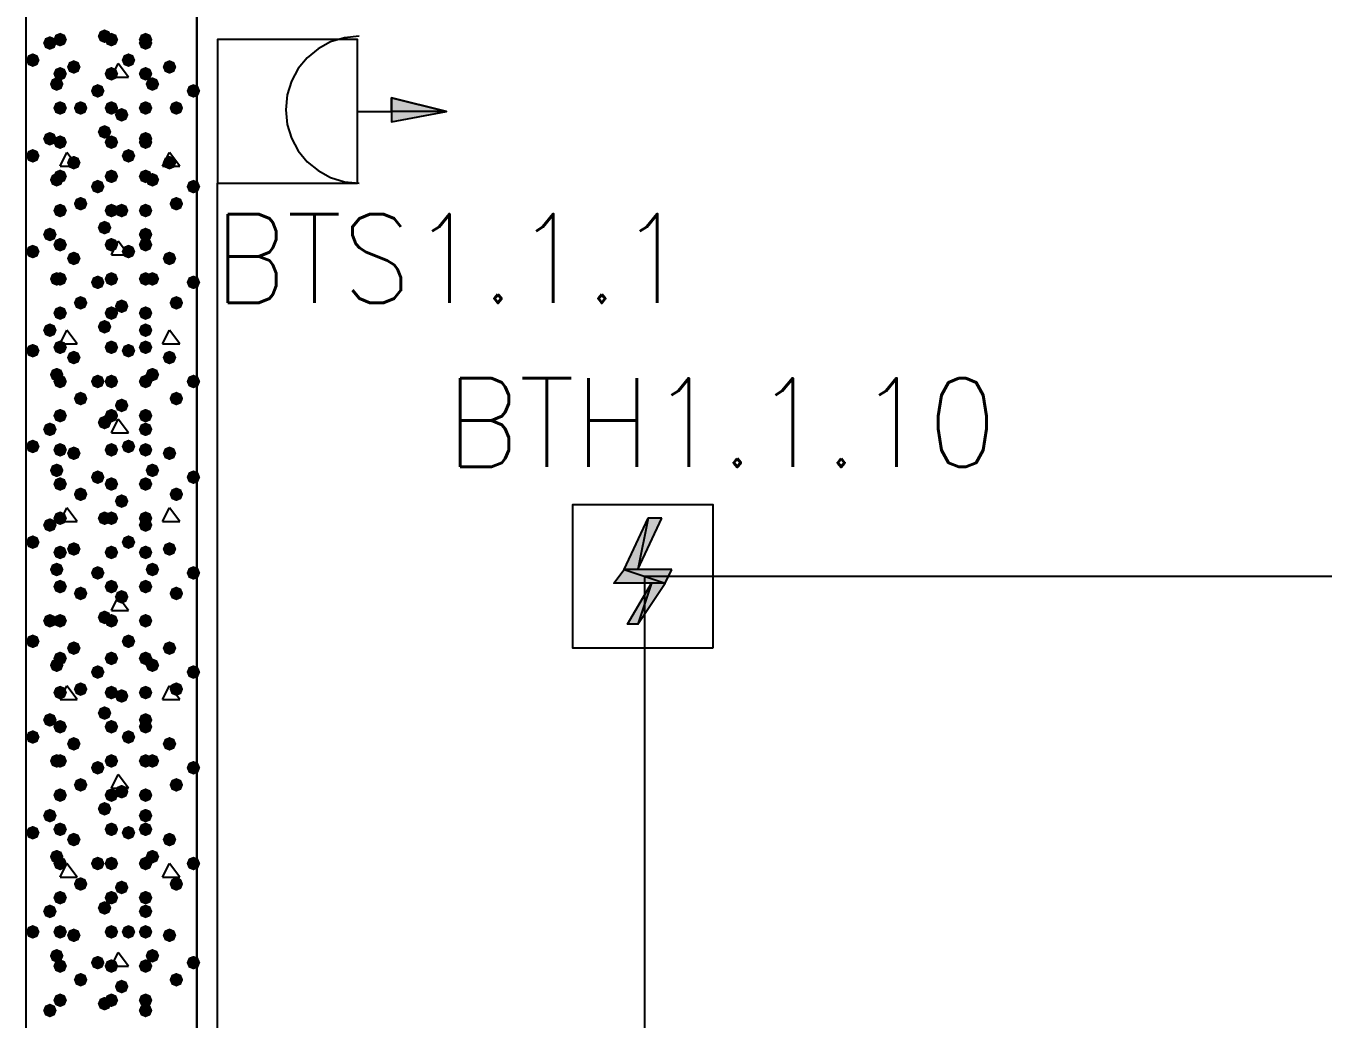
# Model space of a CAD drawing. Header units: millimetres. Extents: x 0 to 420, y 0 to 297.
# Drawn here: x 32.34 to 48.41, y 168.63 to 180.93 of the extents above; entities that cross this region are included whole.
import ezdxf

# ---------------------------------------------------------------- set-up
doc = ezdxf.new("R2010")
doc.units = ezdxf.units.MM
doc.layers.get('0').update_dxf_attribs({"linetype": 'CONTINUOUS'})
doc.styles.get("Standard").update_dxf_attribs({"font": 'STANDARD'})

msp = doc.modelspace()

# ---------------------------------------------------------------- hatches: boundary and pattern name
at = {"true_color": 0x000008}
for points in [[(32.723667, 180.721), (32.698796, 180.661204), (32.639, 180.636333), (32.579204, 180.661204), (32.554333, 180.721), (32.579204, 180.780796), (32.639, 180.805667), (32.698796, 180.780796)], [(32.850667, 180.763333), (32.825796, 180.703537), (32.766, 180.678667), (32.706204, 180.703537), (32.681333, 180.763333), (32.706204, 180.823129), (32.766, 180.848), (32.825796, 180.823129)], [(33.401, 180.805667), (33.376129, 180.745871), (33.316333, 180.721), (33.256537, 180.745871), (33.231667, 180.805667), (33.256537, 180.865462), (33.316333, 180.890333), (33.376129, 180.865463)], [(33.485667, 180.763333), (33.460796, 180.703537), (33.401, 180.678667), (33.341204, 180.703537), (33.316333, 180.763333), (33.341204, 180.823129), (33.401, 180.848), (33.460796, 180.823129)], [(33.909, 180.763333), (33.884129, 180.703537), (33.824333, 180.678667), (33.764538, 180.703537), (33.739667, 180.763333), (33.764537, 180.823129), (33.824333, 180.848), (33.884129, 180.823129)], [(33.909, 180.721), (33.884129, 180.661204), (33.824333, 180.636333), (33.764538, 180.661204), (33.739667, 180.721), (33.764537, 180.780796), (33.824333, 180.805667), (33.884129, 180.780796)], [(32.512, 180.509333), (32.487129, 180.449537), (32.427333, 180.424667), (32.367538, 180.449537), (32.342667, 180.509333), (32.367537, 180.569129), (32.427333, 180.594), (32.487129, 180.569129)], [(33.697333, 180.509333), (33.672463, 180.449537), (33.612667, 180.424667), (33.552871, 180.449537), (33.528, 180.509333), (33.552871, 180.569129), (33.612667, 180.594), (33.672462, 180.569129)], [(32.850667, 180.34), (32.825796, 180.280204), (32.766, 180.255333), (32.706204, 180.280204), (32.681333, 180.34), (32.706204, 180.399796), (32.766, 180.424667), (32.825796, 180.399796)], [(33.02, 180.424667), (32.995129, 180.364871), (32.935333, 180.34), (32.875538, 180.364871), (32.850667, 180.424667), (32.875537, 180.484462), (32.935333, 180.509333), (32.995129, 180.484463)], [(33.485667, 180.34), (33.460796, 180.280204), (33.401, 180.255333), (33.341204, 180.280204), (33.316333, 180.34), (33.341204, 180.399796), (33.401, 180.424667), (33.460796, 180.399796)], [(33.909, 180.34), (33.884129, 180.280204), (33.824333, 180.255333), (33.764538, 180.280204), (33.739667, 180.34), (33.764537, 180.399796), (33.824333, 180.424667), (33.884129, 180.399796)], [(34.205333, 180.424667), (34.180463, 180.364871), (34.120667, 180.34), (34.060871, 180.364871), (34.036, 180.424667), (34.060871, 180.484462), (34.120667, 180.509333), (34.180462, 180.484463)], [(32.808333, 180.213), (32.783463, 180.153204), (32.723667, 180.128333), (32.663871, 180.153204), (32.639, 180.213), (32.663871, 180.272796), (32.723667, 180.297667), (32.783462, 180.272796)], [(33.993667, 180.213), (33.968796, 180.153204), (33.909, 180.128333), (33.849204, 180.153204), (33.824333, 180.213), (33.849204, 180.272796), (33.909, 180.297667), (33.968796, 180.272796)], [(33.316333, 180.128333), (33.291463, 180.068537), (33.231667, 180.043667), (33.171871, 180.068537), (33.147, 180.128333), (33.171871, 180.188129), (33.231667, 180.213), (33.291462, 180.188129)], [(34.501667, 180.128333), (34.476796, 180.068537), (34.417, 180.043667), (34.357204, 180.068537), (34.332333, 180.128333), (34.357204, 180.188129), (34.417, 180.213), (34.476796, 180.188129)], [(32.850667, 179.916667), (32.825796, 179.856871), (32.766, 179.832), (32.706204, 179.856871), (32.681333, 179.916667), (32.706204, 179.976462), (32.766, 180.001333), (32.825796, 179.976463)], [(33.104667, 179.916667), (33.079796, 179.856871), (33.02, 179.832), (32.960204, 179.856871), (32.935333, 179.916667), (32.960204, 179.976462), (33.02, 180.001333), (33.079796, 179.976463)], [(33.485667, 179.916667), (33.460796, 179.856871), (33.401, 179.832), (33.341204, 179.856871), (33.316333, 179.916667), (33.341204, 179.976462), (33.401, 180.001333), (33.460796, 179.976463)], [(33.909, 179.916667), (33.884129, 179.856871), (33.824333, 179.832), (33.764538, 179.856871), (33.739667, 179.916667), (33.764537, 179.976462), (33.824333, 180.001333), (33.884129, 179.976463)], [(34.29, 179.916667), (34.265129, 179.856871), (34.205333, 179.832), (34.145538, 179.856871), (34.120667, 179.916667), (34.145537, 179.976462), (34.205333, 180.001333), (34.265129, 179.976463)], [(33.612667, 179.832), (33.587796, 179.772204), (33.528, 179.747333), (33.468204, 179.772204), (33.443333, 179.832), (33.468204, 179.891796), (33.528, 179.916667), (33.587796, 179.891796)], [(32.723667, 179.535667), (32.698796, 179.475871), (32.639, 179.451), (32.579204, 179.475871), (32.554333, 179.535667), (32.579204, 179.595462), (32.639, 179.620333), (32.698796, 179.595463)], [(33.401, 179.620333), (33.376129, 179.560537), (33.316333, 179.535667), (33.256537, 179.560537), (33.231667, 179.620333), (33.256537, 179.680129), (33.316333, 179.705), (33.376129, 179.680129)], [(33.909, 179.535667), (33.884129, 179.475871), (33.824333, 179.451), (33.764538, 179.475871), (33.739667, 179.535667), (33.764537, 179.595462), (33.824333, 179.620333), (33.884129, 179.595463)], [(32.850667, 179.493333), (32.825796, 179.433538), (32.766, 179.408667), (32.706204, 179.433538), (32.681333, 179.493333), (32.706204, 179.553129), (32.766, 179.578), (32.825796, 179.553129)], [(33.485667, 179.493333), (33.460796, 179.433538), (33.401, 179.408667), (33.341204, 179.433538), (33.316333, 179.493333), (33.341204, 179.553129), (33.401, 179.578), (33.460796, 179.553129)], [(33.909, 179.493333), (33.884129, 179.433538), (33.824333, 179.408667), (33.764538, 179.433538), (33.739667, 179.493333), (33.764537, 179.553129), (33.824333, 179.578), (33.884129, 179.553129)], [(32.512, 179.324), (32.487129, 179.264204), (32.427333, 179.239333), (32.367538, 179.264204), (32.342667, 179.324), (32.367537, 179.383796), (32.427333, 179.408667), (32.487129, 179.383796)], [(33.02, 179.239333), (32.995129, 179.179537), (32.935333, 179.154667), (32.875538, 179.179537), (32.850667, 179.239333), (32.875537, 179.299129), (32.935333, 179.324), (32.995129, 179.299129)], [(33.697333, 179.324), (33.672463, 179.264204), (33.612667, 179.239333), (33.552871, 179.264204), (33.528, 179.324), (33.552871, 179.383796), (33.612667, 179.408667), (33.672462, 179.383796)], [(34.205333, 179.239333), (34.180463, 179.179537), (34.120667, 179.154667), (34.060871, 179.179537), (34.036, 179.239333), (34.060871, 179.299129), (34.120667, 179.324), (34.180462, 179.299129)], [(32.850667, 179.07), (32.825796, 179.010204), (32.766, 178.985333), (32.706204, 179.010204), (32.681333, 179.07), (32.706204, 179.129796), (32.766, 179.154667), (32.825796, 179.129796)], [(33.485667, 179.07), (33.460796, 179.010204), (33.401, 178.985333), (33.341204, 179.010204), (33.316333, 179.07), (33.341204, 179.129796), (33.401, 179.154667), (33.460796, 179.129796)], [(33.909, 179.07), (33.884129, 179.010204), (33.824333, 178.985333), (33.764538, 179.010204), (33.739667, 179.07), (33.764537, 179.129796), (33.824333, 179.154667), (33.884129, 179.129796)], [(32.808333, 179.027667), (32.783463, 178.967871), (32.723667, 178.943), (32.663871, 178.967871), (32.639, 179.027667), (32.663871, 179.087462), (32.723667, 179.112333), (32.783462, 179.087463)], [(33.316333, 178.943), (33.291463, 178.883204), (33.231667, 178.858333), (33.171871, 178.883204), (33.147, 178.943), (33.171871, 179.002796), (33.231667, 179.027667), (33.291462, 179.002796)], [(33.993667, 179.027667), (33.968796, 178.967871), (33.909, 178.943), (33.849204, 178.967871), (33.824333, 179.027667), (33.849204, 179.087462), (33.909, 179.112333), (33.968796, 179.087463)], [(34.501667, 178.943), (34.476796, 178.883204), (34.417, 178.858333), (34.357204, 178.883204), (34.332333, 178.943), (34.357204, 179.002796), (34.417, 179.027667), (34.476796, 179.002796)], [(33.104667, 178.731333), (33.079796, 178.671537), (33.02, 178.646667), (32.960204, 178.671537), (32.935333, 178.731333), (32.960204, 178.791129), (33.02, 178.816), (33.079796, 178.791129)], [(34.29, 178.731333), (34.265129, 178.671537), (34.205333, 178.646667), (34.145538, 178.671537), (34.120667, 178.731333), (34.145537, 178.791129), (34.205333, 178.816), (34.265129, 178.791129)], [(32.850667, 178.646667), (32.825796, 178.586871), (32.766, 178.562), (32.706204, 178.586871), (32.681333, 178.646667), (32.706204, 178.706462), (32.766, 178.731333), (32.825796, 178.706463)], [(33.485667, 178.646667), (33.460796, 178.586871), (33.401, 178.562), (33.341204, 178.586871), (33.316333, 178.646667), (33.341204, 178.706462), (33.401, 178.731333), (33.460796, 178.706463)], [(33.612667, 178.646667), (33.587796, 178.586871), (33.528, 178.562), (33.468204, 178.586871), (33.443333, 178.646667), (33.468204, 178.706462), (33.528, 178.731333), (33.587796, 178.706463)], [(33.909, 178.646667), (33.884129, 178.586871), (33.824333, 178.562), (33.764538, 178.586871), (33.739667, 178.646667), (33.764537, 178.706462), (33.824333, 178.731333), (33.884129, 178.706463)], [(33.401, 178.435), (33.376129, 178.375204), (33.316333, 178.350333), (33.256537, 178.375204), (33.231667, 178.435), (33.256537, 178.494796), (33.316333, 178.519667), (33.376129, 178.494796)], [(32.723667, 178.350333), (32.698796, 178.290537), (32.639, 178.265667), (32.579204, 178.290537), (32.554333, 178.350333), (32.579204, 178.410129), (32.639, 178.435), (32.698796, 178.410129)], [(33.909, 178.350333), (33.884129, 178.290537), (33.824333, 178.265667), (33.764538, 178.290537), (33.739667, 178.350333), (33.764537, 178.410129), (33.824333, 178.435), (33.884129, 178.410129)], [(32.512, 178.138667), (32.487129, 178.078871), (32.427333, 178.054), (32.367538, 178.078871), (32.342667, 178.138667), (32.367537, 178.198462), (32.427333, 178.223333), (32.487129, 178.198463)], [(32.850667, 178.223333), (32.825796, 178.163537), (32.766, 178.138667), (32.706204, 178.163537), (32.681333, 178.223333), (32.706204, 178.283129), (32.766, 178.308), (32.825796, 178.283129)], [(33.485667, 178.223333), (33.460796, 178.163537), (33.401, 178.138667), (33.341204, 178.163537), (33.316333, 178.223333), (33.341204, 178.283129), (33.401, 178.308), (33.460796, 178.283129)], [(33.697333, 178.138667), (33.672463, 178.078871), (33.612667, 178.054), (33.552871, 178.078871), (33.528, 178.138667), (33.552871, 178.198462), (33.612667, 178.223333), (33.672462, 178.198463)], [(33.909, 178.223333), (33.884129, 178.163537), (33.824333, 178.138667), (33.764538, 178.163537), (33.739667, 178.223333), (33.764537, 178.283129), (33.824333, 178.308), (33.884129, 178.283129)], [(33.02, 178.054), (32.995129, 177.994204), (32.935333, 177.969333), (32.875538, 177.994204), (32.850667, 178.054), (32.875537, 178.113796), (32.935333, 178.138667), (32.995129, 178.113796)], [(34.205333, 178.054), (34.180463, 177.994204), (34.120667, 177.969333), (34.060871, 177.994204), (34.036, 178.054), (34.060871, 178.113796), (34.120667, 178.138667), (34.180462, 178.113796)], [(32.808333, 177.8), (32.783463, 177.740204), (32.723667, 177.715333), (32.663871, 177.740204), (32.639, 177.8), (32.663871, 177.859796), (32.723667, 177.884667), (32.783462, 177.859796)], [(32.850667, 177.8), (32.825796, 177.740204), (32.766, 177.715333), (32.706204, 177.740204), (32.681333, 177.8), (32.706204, 177.859796), (32.766, 177.884667), (32.825796, 177.859796)], [(33.485667, 177.8), (33.460796, 177.740204), (33.401, 177.715333), (33.341204, 177.740204), (33.316333, 177.8), (33.341204, 177.859796), (33.401, 177.884667), (33.460796, 177.859796)], [(33.909, 177.8), (33.884129, 177.740204), (33.824333, 177.715333), (33.764538, 177.740204), (33.739667, 177.8), (33.764537, 177.859796), (33.824333, 177.884667), (33.884129, 177.859796)], [(33.993667, 177.8), (33.968796, 177.740204), (33.909, 177.715333), (33.849204, 177.740204), (33.824333, 177.8), (33.849204, 177.859796), (33.909, 177.884667), (33.968796, 177.859796)], [(33.316333, 177.757667), (33.291463, 177.697871), (33.231667, 177.673), (33.171871, 177.697871), (33.147, 177.757667), (33.171871, 177.817462), (33.231667, 177.842333), (33.291462, 177.817463)], [(34.501667, 177.757667), (34.476796, 177.697871), (34.417, 177.673), (34.357204, 177.697871), (34.332333, 177.757667), (34.357204, 177.817462), (34.417, 177.842333), (34.476796, 177.817463)], [(33.104667, 177.503667), (33.079796, 177.443871), (33.02, 177.419), (32.960204, 177.443871), (32.935333, 177.503667), (32.960204, 177.563462), (33.02, 177.588333), (33.079796, 177.563463)], [(33.612667, 177.461333), (33.587796, 177.401537), (33.528, 177.376667), (33.468204, 177.401537), (33.443333, 177.461333), (33.468204, 177.521129), (33.528, 177.546), (33.587796, 177.521129)], [(34.29, 177.503667), (34.265129, 177.443871), (34.205333, 177.419), (34.145538, 177.443871), (34.120667, 177.503667), (34.145537, 177.563462), (34.205333, 177.588333), (34.265129, 177.563463)], [(32.850667, 177.376667), (32.825796, 177.316871), (32.766, 177.292), (32.706204, 177.316871), (32.681333, 177.376667), (32.706204, 177.436462), (32.766, 177.461333), (32.825796, 177.436463)], [(33.485667, 177.376667), (33.460796, 177.316871), (33.401, 177.292), (33.341204, 177.316871), (33.316333, 177.376667), (33.341204, 177.436462), (33.401, 177.461333), (33.460796, 177.436463)], [(33.909, 177.376667), (33.884129, 177.316871), (33.824333, 177.292), (33.764538, 177.316871), (33.739667, 177.376667), (33.764537, 177.436462), (33.824333, 177.461333), (33.884129, 177.436463)], [(32.723667, 177.165), (32.698796, 177.105204), (32.639, 177.080333), (32.579204, 177.105204), (32.554333, 177.165), (32.579204, 177.224796), (32.639, 177.249667), (32.698796, 177.224796)], [(33.401, 177.207333), (33.376129, 177.147537), (33.316333, 177.122667), (33.256537, 177.147537), (33.231667, 177.207333), (33.256537, 177.267129), (33.316333, 177.292), (33.376129, 177.267129)], [(33.909, 177.165), (33.884129, 177.105204), (33.824333, 177.080333), (33.764538, 177.105204), (33.739667, 177.165), (33.764537, 177.224796), (33.824333, 177.249667), (33.884129, 177.224796)], [(32.512, 176.911), (32.487129, 176.851204), (32.427333, 176.826333), (32.367538, 176.851204), (32.342667, 176.911), (32.367537, 176.970796), (32.427333, 176.995667), (32.487129, 176.970796)], [(32.850667, 176.953333), (32.825796, 176.893537), (32.766, 176.868667), (32.706204, 176.893537), (32.681333, 176.953333), (32.706204, 177.013129), (32.766, 177.038), (32.825796, 177.013129)], [(33.02, 176.826333), (32.995129, 176.766537), (32.935333, 176.741667), (32.875538, 176.766537), (32.850667, 176.826333), (32.875537, 176.886129), (32.935333, 176.911), (32.995129, 176.886129)], [(33.485667, 176.953333), (33.460796, 176.893537), (33.401, 176.868667), (33.341204, 176.893537), (33.316333, 176.953333), (33.341204, 177.013129), (33.401, 177.038), (33.460796, 177.013129)], [(33.697333, 176.911), (33.672463, 176.851204), (33.612667, 176.826333), (33.552871, 176.851204), (33.528, 176.911), (33.552871, 176.970796), (33.612667, 176.995667), (33.672462, 176.970796)], [(33.909, 176.953333), (33.884129, 176.893537), (33.824333, 176.868667), (33.764538, 176.893537), (33.739667, 176.953333), (33.764537, 177.013129), (33.824333, 177.038), (33.884129, 177.013129)], [(34.205333, 176.826333), (34.180463, 176.766537), (34.120667, 176.741667), (34.060871, 176.766537), (34.036, 176.826333), (34.060871, 176.886129), (34.120667, 176.911), (34.180462, 176.886129)], [(32.808333, 176.614667), (32.783463, 176.554871), (32.723667, 176.53), (32.663871, 176.554871), (32.639, 176.614667), (32.663871, 176.674462), (32.723667, 176.699333), (32.783462, 176.674463)], [(32.850667, 176.53), (32.825796, 176.470204), (32.766, 176.445333), (32.706204, 176.470204), (32.681333, 176.53), (32.706204, 176.589796), (32.766, 176.614667), (32.825796, 176.589796)], [(33.316333, 176.53), (33.291463, 176.470204), (33.231667, 176.445333), (33.171871, 176.470204), (33.147, 176.53), (33.171871, 176.589796), (33.231667, 176.614667), (33.291462, 176.589796)], [(33.485667, 176.53), (33.460796, 176.470204), (33.401, 176.445333), (33.341204, 176.470204), (33.316333, 176.53), (33.341204, 176.589796), (33.401, 176.614667), (33.460796, 176.589796)], [(33.909, 176.53), (33.884129, 176.470204), (33.824333, 176.445333), (33.764538, 176.470204), (33.739667, 176.53), (33.764537, 176.589796), (33.824333, 176.614667), (33.884129, 176.589796)], [(33.993667, 176.614667), (33.968796, 176.554871), (33.909, 176.53), (33.849204, 176.554871), (33.824333, 176.614667), (33.849204, 176.674462), (33.909, 176.699333), (33.968796, 176.674463)], [(34.501667, 176.53), (34.476796, 176.470204), (34.417, 176.445333), (34.357204, 176.470204), (34.332333, 176.53), (34.357204, 176.589796), (34.417, 176.614667), (34.476796, 176.589796)], [(33.104667, 176.318333), (33.079796, 176.258537), (33.02, 176.233667), (32.960204, 176.258537), (32.935333, 176.318333), (32.960204, 176.378129), (33.02, 176.403), (33.079796, 176.378129)], [(34.29, 176.318333), (34.265129, 176.258537), (34.205333, 176.233667), (34.145538, 176.258537), (34.120667, 176.318333), (34.145537, 176.378129), (34.205333, 176.403), (34.265129, 176.378129)], [(33.612667, 176.233667), (33.587796, 176.173871), (33.528, 176.149), (33.468204, 176.173871), (33.443333, 176.233667), (33.468204, 176.293462), (33.528, 176.318333), (33.587796, 176.293463)], [(32.850667, 176.106667), (32.825796, 176.046871), (32.766, 176.022), (32.706204, 176.046871), (32.681333, 176.106667), (32.706204, 176.166462), (32.766, 176.191333), (32.825796, 176.166463)], [(33.401, 176.022), (33.376129, 175.962204), (33.316333, 175.937333), (33.256537, 175.962204), (33.231667, 176.022), (33.256537, 176.081796), (33.316333, 176.106667), (33.376129, 176.081796)], [(33.485667, 176.106667), (33.460796, 176.046871), (33.401, 176.022), (33.341204, 176.046871), (33.316333, 176.106667), (33.341204, 176.166462), (33.401, 176.191333), (33.460796, 176.166463)], [(33.909, 176.106667), (33.884129, 176.046871), (33.824333, 176.022), (33.764538, 176.046871), (33.739667, 176.106667), (33.764537, 176.166462), (33.824333, 176.191333), (33.884129, 176.166463)], [(32.723667, 175.937333), (32.698796, 175.877537), (32.639, 175.852667), (32.579204, 175.877537), (32.554333, 175.937333), (32.579204, 175.997129), (32.639, 176.022), (32.698796, 175.997129)], [(33.909, 175.937333), (33.884129, 175.877537), (33.824333, 175.852667), (33.764538, 175.877537), (33.739667, 175.937333), (33.764537, 175.997129), (33.824333, 176.022), (33.884129, 175.997129)], [(32.512, 175.725667), (32.487129, 175.665871), (32.427333, 175.641), (32.367538, 175.665871), (32.342667, 175.725667), (32.367537, 175.785462), (32.427333, 175.810333), (32.487129, 175.785463)], [(32.850667, 175.683333), (32.825796, 175.623538), (32.766, 175.598667), (32.706204, 175.623538), (32.681333, 175.683333), (32.706204, 175.743129), (32.766, 175.768), (32.825796, 175.743129)], [(33.485667, 175.683333), (33.460796, 175.623538), (33.401, 175.598667), (33.341204, 175.623538), (33.316333, 175.683333), (33.341204, 175.743129), (33.401, 175.768), (33.460796, 175.743129)], [(33.697333, 175.725667), (33.672463, 175.665871), (33.612667, 175.641), (33.552871, 175.665871), (33.528, 175.725667), (33.552871, 175.785462), (33.612667, 175.810333), (33.672462, 175.785463)], [(33.909, 175.683333), (33.884129, 175.623538), (33.824333, 175.598667), (33.764538, 175.623538), (33.739667, 175.683333), (33.764537, 175.743129), (33.824333, 175.768), (33.884129, 175.743129)], [(33.02, 175.641), (32.995129, 175.581204), (32.935333, 175.556333), (32.875538, 175.581204), (32.850667, 175.641), (32.875537, 175.700796), (32.935333, 175.725667), (32.995129, 175.700796)], [(34.205333, 175.641), (34.180463, 175.581204), (34.120667, 175.556333), (34.060871, 175.581204), (34.036, 175.641), (34.060871, 175.700796), (34.120667, 175.725667), (34.180462, 175.700796)], [(32.808333, 175.429333), (32.783463, 175.369537), (32.723667, 175.344667), (32.663871, 175.369537), (32.639, 175.429333), (32.663871, 175.489129), (32.723667, 175.514), (32.783462, 175.489129)], [(33.993667, 175.429333), (33.968796, 175.369537), (33.909, 175.344667), (33.849204, 175.369537), (33.824333, 175.429333), (33.849204, 175.489129), (33.909, 175.514), (33.968796, 175.489129)], [(32.850667, 175.26), (32.825796, 175.200204), (32.766, 175.175333), (32.706204, 175.200204), (32.681333, 175.26), (32.706204, 175.319796), (32.766, 175.344667), (32.825796, 175.319796)], [(33.316333, 175.344667), (33.291463, 175.284871), (33.231667, 175.26), (33.171871, 175.284871), (33.147, 175.344667), (33.171871, 175.404462), (33.231667, 175.429333), (33.291462, 175.404463)], [(33.485667, 175.26), (33.460796, 175.200204), (33.401, 175.175333), (33.341204, 175.200204), (33.316333, 175.26), (33.341204, 175.319796), (33.401, 175.344667), (33.460796, 175.319796)], [(33.909, 175.26), (33.884129, 175.200204), (33.824333, 175.175333), (33.764538, 175.200204), (33.739667, 175.26), (33.764537, 175.319796), (33.824333, 175.344667), (33.884129, 175.319796)], [(34.501667, 175.344667), (34.476796, 175.284871), (34.417, 175.26), (34.357204, 175.284871), (34.332333, 175.344667), (34.357204, 175.404462), (34.417, 175.429333), (34.476796, 175.404463)], [(33.104667, 175.133), (33.079796, 175.073204), (33.02, 175.048333), (32.960204, 175.073204), (32.935333, 175.133), (32.960204, 175.192796), (33.02, 175.217667), (33.079796, 175.192796)], [(33.612667, 175.048333), (33.587796, 174.988537), (33.528, 174.963667), (33.468204, 174.988537), (33.443333, 175.048333), (33.468204, 175.108129), (33.528, 175.133), (33.587796, 175.108129)], [(34.29, 175.133), (34.265129, 175.073204), (34.205333, 175.048333), (34.145538, 175.073204), (34.120667, 175.133), (34.145537, 175.192796), (34.205333, 175.217667), (34.265129, 175.192796)], [(32.723667, 174.752), (32.698796, 174.692204), (32.639, 174.667333), (32.579204, 174.692204), (32.554333, 174.752), (32.579204, 174.811796), (32.639, 174.836667), (32.698796, 174.811796)], [(32.850667, 174.836667), (32.825796, 174.776871), (32.766, 174.752), (32.706204, 174.776871), (32.681333, 174.836667), (32.706204, 174.896462), (32.766, 174.921333), (32.825796, 174.896463)], [(33.401, 174.836667), (33.376129, 174.776871), (33.316333, 174.752), (33.256537, 174.776871), (33.231667, 174.836667), (33.256537, 174.896462), (33.316333, 174.921333), (33.376129, 174.896463)], [(33.485667, 174.836667), (33.460796, 174.776871), (33.401, 174.752), (33.341204, 174.776871), (33.316333, 174.836667), (33.341204, 174.896462), (33.401, 174.921333), (33.460796, 174.896463)], [(33.909, 174.836667), (33.884129, 174.776871), (33.824333, 174.752), (33.764538, 174.776871), (33.739667, 174.836667), (33.764537, 174.896462), (33.824333, 174.921333), (33.884129, 174.896463)], [(33.909, 174.752), (33.884129, 174.692204), (33.824333, 174.667333), (33.764538, 174.692204), (33.739667, 174.752), (33.764537, 174.811796), (33.824333, 174.836667), (33.884129, 174.811796)], [(32.512, 174.540333), (32.487129, 174.480537), (32.427333, 174.455667), (32.367538, 174.480537), (32.342667, 174.540333), (32.367537, 174.600129), (32.427333, 174.625), (32.487129, 174.600129)], [(32.850667, 174.413333), (32.825796, 174.353537), (32.766, 174.328667), (32.706204, 174.353537), (32.681333, 174.413333), (32.706204, 174.473129), (32.766, 174.498), (32.825796, 174.473129)], [(33.02, 174.455667), (32.995129, 174.395871), (32.935333, 174.371), (32.875538, 174.395871), (32.850667, 174.455667), (32.875537, 174.515462), (32.935333, 174.540333), (32.995129, 174.515463)], [(33.485667, 174.413333), (33.460796, 174.353537), (33.401, 174.328667), (33.341204, 174.353537), (33.316333, 174.413333), (33.341204, 174.473129), (33.401, 174.498), (33.460796, 174.473129)], [(33.697333, 174.540333), (33.672463, 174.480537), (33.612667, 174.455667), (33.552871, 174.480537), (33.528, 174.540333), (33.552871, 174.600129), (33.612667, 174.625), (33.672462, 174.600129)], [(33.909, 174.413333), (33.884129, 174.353537), (33.824333, 174.328667), (33.764538, 174.353537), (33.739667, 174.413333), (33.764537, 174.473129), (33.824333, 174.498), (33.884129, 174.473129)], [(34.205333, 174.455667), (34.180463, 174.395871), (34.120667, 174.371), (34.060871, 174.395871), (34.036, 174.455667), (34.060871, 174.515462), (34.120667, 174.540333), (34.180462, 174.515463)], [(32.808333, 174.201667), (32.783463, 174.141871), (32.723667, 174.117), (32.663871, 174.141871), (32.639, 174.201667), (32.663871, 174.261462), (32.723667, 174.286333), (32.783462, 174.261463)], [(33.316333, 174.159333), (33.291463, 174.099538), (33.231667, 174.074667), (33.171871, 174.099538), (33.147, 174.159333), (33.171871, 174.219129), (33.231667, 174.244), (33.291462, 174.219129)], [(33.993667, 174.201667), (33.968796, 174.141871), (33.909, 174.117), (33.849204, 174.141871), (33.824333, 174.201667), (33.849204, 174.261462), (33.909, 174.286333), (33.968796, 174.261463)], [(34.501667, 174.159333), (34.476796, 174.099538), (34.417, 174.074667), (34.357204, 174.099538), (34.332333, 174.159333), (34.357204, 174.219129), (34.417, 174.244), (34.476796, 174.219129)], [(32.850667, 173.99), (32.825796, 173.930204), (32.766, 173.905333), (32.706204, 173.930204), (32.681333, 173.99), (32.706204, 174.049796), (32.766, 174.074667), (32.825796, 174.049796)], [(33.104667, 173.905333), (33.079796, 173.845537), (33.02, 173.820667), (32.960204, 173.845537), (32.935333, 173.905333), (32.960204, 173.965129), (33.02, 173.99), (33.079796, 173.965129)], [(33.485667, 173.99), (33.460796, 173.930204), (33.401, 173.905333), (33.341204, 173.930204), (33.316333, 173.99), (33.341204, 174.049796), (33.401, 174.074667), (33.460796, 174.049796)], [(33.909, 173.99), (33.884129, 173.930204), (33.824333, 173.905333), (33.764538, 173.930204), (33.739667, 173.99), (33.764537, 174.049796), (33.824333, 174.074667), (33.884129, 174.049796)], [(34.29, 173.905333), (34.265129, 173.845537), (34.205333, 173.820667), (34.145538, 173.845537), (34.120667, 173.905333), (34.145537, 173.965129), (34.205333, 173.99), (34.265129, 173.965129)], [(33.612667, 173.863), (33.587796, 173.803204), (33.528, 173.778333), (33.468204, 173.803204), (33.443333, 173.863), (33.468204, 173.922796), (33.528, 173.947667), (33.587796, 173.922796)], [(33.401, 173.609), (33.376129, 173.549204), (33.316333, 173.524333), (33.256537, 173.549204), (33.231667, 173.609), (33.256537, 173.668796), (33.316333, 173.693667), (33.376129, 173.668796)], [(32.723667, 173.566667), (32.698796, 173.506871), (32.639, 173.482), (32.579204, 173.506871), (32.554333, 173.566667), (32.579204, 173.626462), (32.639, 173.651333), (32.698796, 173.626463)], [(32.850667, 173.566667), (32.825796, 173.506871), (32.766, 173.482), (32.706204, 173.506871), (32.681333, 173.566667), (32.706204, 173.626462), (32.766, 173.651333), (32.825796, 173.626463)], [(33.485667, 173.566667), (33.460796, 173.506871), (33.401, 173.482), (33.341204, 173.506871), (33.316333, 173.566667), (33.341204, 173.626462), (33.401, 173.651333), (33.460796, 173.626463)], [(33.909, 173.566667), (33.884129, 173.506871), (33.824333, 173.482), (33.764538, 173.506871), (33.739667, 173.566667), (33.764537, 173.626462), (33.824333, 173.651333), (33.884129, 173.626463)], [(33.909, 173.566667), (33.884129, 173.506871), (33.824333, 173.482), (33.764538, 173.506871), (33.739667, 173.566667), (33.764537, 173.626462), (33.824333, 173.651333), (33.884129, 173.626463)], [(32.512, 173.312667), (32.487129, 173.252871), (32.427333, 173.228), (32.367538, 173.252871), (32.342667, 173.312667), (32.367537, 173.372462), (32.427333, 173.397333), (32.487129, 173.372463)], [(33.697333, 173.312667), (33.672463, 173.252871), (33.612667, 173.228), (33.552871, 173.252871), (33.528, 173.312667), (33.552871, 173.372462), (33.612667, 173.397333), (33.672462, 173.372463)], [(33.02, 173.228), (32.995129, 173.168204), (32.935333, 173.143333), (32.875538, 173.168204), (32.850667, 173.228), (32.875537, 173.287796), (32.935333, 173.312667), (32.995129, 173.287796)], [(34.205333, 173.228), (34.180463, 173.168204), (34.120667, 173.143333), (34.060871, 173.168204), (34.036, 173.228), (34.060871, 173.287796), (34.120667, 173.312667), (34.180462, 173.287796)], [(32.808333, 173.016333), (32.783463, 172.956537), (32.723667, 172.931667), (32.663871, 172.956537), (32.639, 173.016333), (32.663871, 173.076129), (32.723667, 173.101), (32.783462, 173.076129)], [(32.850667, 173.101), (32.825796, 173.041204), (32.766, 173.016333), (32.706204, 173.041204), (32.681333, 173.101), (32.706204, 173.160796), (32.766, 173.185667), (32.825796, 173.160796)], [(33.485667, 173.101), (33.460796, 173.041204), (33.401, 173.016333), (33.341204, 173.041204), (33.316333, 173.101), (33.341204, 173.160796), (33.401, 173.185667), (33.460796, 173.160796)], [(33.909, 173.101), (33.884129, 173.041204), (33.824333, 173.016333), (33.764538, 173.041204), (33.739667, 173.101), (33.764537, 173.160796), (33.824333, 173.185667), (33.884129, 173.160796)], [(33.993667, 173.016333), (33.968796, 172.956537), (33.909, 172.931667), (33.849204, 172.956537), (33.824333, 173.016333), (33.849204, 173.076129), (33.909, 173.101), (33.968796, 173.076129)], [(33.316333, 172.931667), (33.291463, 172.871871), (33.231667, 172.847), (33.171871, 172.871871), (33.147, 172.931667), (33.171871, 172.991462), (33.231667, 173.016333), (33.291462, 172.991463)], [(34.501667, 172.931667), (34.476796, 172.871871), (34.417, 172.847), (34.357204, 172.871871), (34.332333, 172.931667), (34.357204, 172.991462), (34.417, 173.016333), (34.476796, 172.991463)], [(32.850667, 172.677667), (32.825796, 172.617871), (32.766, 172.593), (32.706204, 172.617871), (32.681333, 172.677667), (32.706204, 172.737462), (32.766, 172.762333), (32.825796, 172.737463)], [(33.104667, 172.72), (33.079796, 172.660204), (33.02, 172.635333), (32.960204, 172.660204), (32.935333, 172.72), (32.960204, 172.779796), (33.02, 172.804667), (33.079796, 172.779796)], [(33.485667, 172.677667), (33.460796, 172.617871), (33.401, 172.593), (33.341204, 172.617871), (33.316333, 172.677667), (33.341204, 172.737462), (33.401, 172.762333), (33.460796, 172.737463)], [(33.612667, 172.635333), (33.587796, 172.575537), (33.528, 172.550667), (33.468204, 172.575537), (33.443333, 172.635333), (33.468204, 172.695129), (33.528, 172.72), (33.587796, 172.695129)], [(33.909, 172.677667), (33.884129, 172.617871), (33.824333, 172.593), (33.764538, 172.617871), (33.739667, 172.677667), (33.764537, 172.737462), (33.824333, 172.762333), (33.884129, 172.737463)], [(34.29, 172.72), (34.265129, 172.660204), (34.205333, 172.635333), (34.145538, 172.660204), (34.120667, 172.72), (34.145537, 172.779796), (34.205333, 172.804667), (34.265129, 172.779796)], [(32.723667, 172.339), (32.698796, 172.279204), (32.639, 172.254333), (32.579204, 172.279204), (32.554333, 172.339), (32.579204, 172.398796), (32.639, 172.423667), (32.698796, 172.398796)], [(33.401, 172.423667), (33.376129, 172.363871), (33.316333, 172.339), (33.256537, 172.363871), (33.231667, 172.423667), (33.256537, 172.483462), (33.316333, 172.508333), (33.376129, 172.483463)], [(33.909, 172.339), (33.884129, 172.279204), (33.824333, 172.254333), (33.764538, 172.279204), (33.739667, 172.339), (33.764537, 172.398796), (33.824333, 172.423667), (33.884129, 172.398796)], [(32.850667, 172.254333), (32.825796, 172.194537), (32.766, 172.169667), (32.706204, 172.194537), (32.681333, 172.254333), (32.706204, 172.314129), (32.766, 172.339), (32.825796, 172.314129)], [(33.485667, 172.254333), (33.460796, 172.194537), (33.401, 172.169667), (33.341204, 172.194537), (33.316333, 172.254333), (33.341204, 172.314129), (33.401, 172.339), (33.460796, 172.314129)], [(33.909, 172.254333), (33.884129, 172.194537), (33.824333, 172.169667), (33.764538, 172.194537), (33.739667, 172.254333), (33.764537, 172.314129), (33.824333, 172.339), (33.884129, 172.314129)], [(32.512, 172.127333), (32.487129, 172.067537), (32.427333, 172.042667), (32.367538, 172.067537), (32.342667, 172.127333), (32.367537, 172.187129), (32.427333, 172.212), (32.487129, 172.187129)], [(33.02, 172.042667), (32.995129, 171.982871), (32.935333, 171.958), (32.875538, 171.982871), (32.850667, 172.042667), (32.875537, 172.102462), (32.935333, 172.127333), (32.995129, 172.102463)], [(33.697333, 172.127333), (33.672463, 172.067537), (33.612667, 172.042667), (33.552871, 172.067537), (33.528, 172.127333), (33.552871, 172.187129), (33.612667, 172.212), (33.672462, 172.187129)], [(34.205333, 172.042667), (34.180463, 171.982871), (34.120667, 171.958), (34.060871, 171.982871), (34.036, 172.042667), (34.060871, 172.102462), (34.120667, 172.127333), (34.180462, 172.102463)], [(32.808333, 171.831), (32.783463, 171.771204), (32.723667, 171.746333), (32.663871, 171.771204), (32.639, 171.831), (32.663871, 171.890796), (32.723667, 171.915667), (32.783462, 171.890796)], [(32.850667, 171.831), (32.825796, 171.771204), (32.766, 171.746333), (32.706204, 171.771204), (32.681333, 171.831), (32.706204, 171.890796), (32.766, 171.915667), (32.825796, 171.890796)], [(33.485667, 171.831), (33.460796, 171.771204), (33.401, 171.746333), (33.341204, 171.771204), (33.316333, 171.831), (33.341204, 171.890796), (33.401, 171.915667), (33.460796, 171.890796)], [(33.909, 171.831), (33.884129, 171.771204), (33.824333, 171.746333), (33.764538, 171.771204), (33.739667, 171.831), (33.764537, 171.890796), (33.824333, 171.915667), (33.884129, 171.890796)], [(33.993667, 171.831), (33.968796, 171.771204), (33.909, 171.746333), (33.849204, 171.771204), (33.824333, 171.831), (33.849204, 171.890796), (33.909, 171.915667), (33.968796, 171.890796)], [(33.316333, 171.746333), (33.291463, 171.686537), (33.231667, 171.661667), (33.171871, 171.686537), (33.147, 171.746333), (33.171871, 171.806129), (33.231667, 171.831), (33.291462, 171.806129)], [(34.501667, 171.746333), (34.476796, 171.686537), (34.417, 171.661667), (34.357204, 171.686537), (34.332333, 171.746333), (34.357204, 171.806129), (34.417, 171.831), (34.476796, 171.806129)], [(33.104667, 171.534667), (33.079796, 171.474871), (33.02, 171.45), (32.960204, 171.474871), (32.935333, 171.534667), (32.960204, 171.594462), (33.02, 171.619333), (33.079796, 171.594463)], [(34.29, 171.534667), (34.265129, 171.474871), (34.205333, 171.45), (34.145538, 171.474871), (34.120667, 171.534667), (34.145537, 171.594462), (34.205333, 171.619333), (34.265129, 171.594463)], [(32.850667, 171.407667), (32.825796, 171.347871), (32.766, 171.323), (32.706204, 171.347871), (32.681333, 171.407667), (32.706204, 171.467462), (32.766, 171.492333), (32.825796, 171.467463)], [(33.485667, 171.407667), (33.460796, 171.347871), (33.401, 171.323), (33.341204, 171.347871), (33.316333, 171.407667), (33.341204, 171.467462), (33.401, 171.492333), (33.460796, 171.467463)], [(33.612667, 171.45), (33.587796, 171.390204), (33.528, 171.365333), (33.468204, 171.390204), (33.443333, 171.45), (33.468204, 171.509796), (33.528, 171.534667), (33.587796, 171.509796)], [(33.909, 171.407667), (33.884129, 171.347871), (33.824333, 171.323), (33.764538, 171.347871), (33.739667, 171.407667), (33.764537, 171.467462), (33.824333, 171.492333), (33.884129, 171.467463)], [(33.401, 171.238333), (33.376129, 171.178537), (33.316333, 171.153667), (33.256537, 171.178537), (33.231667, 171.238333), (33.256537, 171.298129), (33.316333, 171.323), (33.376129, 171.298129)], [(32.723667, 171.153667), (32.698796, 171.093871), (32.639, 171.069), (32.579204, 171.093871), (32.554333, 171.153667), (32.579204, 171.213462), (32.639, 171.238333), (32.698796, 171.213463)], [(33.909, 171.153667), (33.884129, 171.093871), (33.824333, 171.069), (33.764538, 171.093871), (33.739667, 171.153667), (33.764537, 171.213462), (33.824333, 171.238333), (33.884129, 171.213463)], [(32.512, 170.942), (32.487129, 170.882204), (32.427333, 170.857333), (32.367538, 170.882204), (32.342667, 170.942), (32.367537, 171.001796), (32.427333, 171.026667), (32.487129, 171.001796)], [(32.850667, 170.984333), (32.825796, 170.924537), (32.766, 170.899667), (32.706204, 170.924537), (32.681333, 170.984333), (32.706204, 171.044129), (32.766, 171.069), (32.825796, 171.044129)], [(33.02, 170.857333), (32.995129, 170.797537), (32.935333, 170.772667), (32.875538, 170.797537), (32.850667, 170.857333), (32.875537, 170.917129), (32.935333, 170.942), (32.995129, 170.917129)], [(33.485667, 170.984333), (33.460796, 170.924537), (33.401, 170.899667), (33.341204, 170.924537), (33.316333, 170.984333), (33.341204, 171.044129), (33.401, 171.069), (33.460796, 171.044129)], [(33.697333, 170.942), (33.672463, 170.882204), (33.612667, 170.857333), (33.552871, 170.882204), (33.528, 170.942), (33.552871, 171.001796), (33.612667, 171.026667), (33.672462, 171.001796)], [(33.909, 170.984333), (33.884129, 170.924537), (33.824333, 170.899667), (33.764538, 170.924537), (33.739667, 170.984333), (33.764537, 171.044129), (33.824333, 171.069), (33.884129, 171.044129)], [(34.205333, 170.857333), (34.180463, 170.797537), (34.120667, 170.772667), (34.060871, 170.797537), (34.036, 170.857333), (34.060871, 170.917129), (34.120667, 170.942), (34.180462, 170.917129)], [(32.808333, 170.645667), (32.783463, 170.585871), (32.723667, 170.561), (32.663871, 170.585871), (32.639, 170.645667), (32.663871, 170.705462), (32.723667, 170.730333), (32.783462, 170.705463)], [(32.850667, 170.561), (32.825796, 170.501204), (32.766, 170.476333), (32.706204, 170.501204), (32.681333, 170.561), (32.706204, 170.620796), (32.766, 170.645667), (32.825796, 170.620796)], [(33.316333, 170.561), (33.291463, 170.501204), (33.231667, 170.476333), (33.171871, 170.501204), (33.147, 170.561), (33.171871, 170.620796), (33.231667, 170.645667), (33.291462, 170.620796)], [(33.485667, 170.561), (33.460796, 170.501204), (33.401, 170.476333), (33.341204, 170.501204), (33.316333, 170.561), (33.341204, 170.620796), (33.401, 170.645667), (33.460796, 170.620796)], [(33.909, 170.561), (33.884129, 170.501204), (33.824333, 170.476333), (33.764538, 170.501204), (33.739667, 170.561), (33.764537, 170.620796), (33.824333, 170.645667), (33.884129, 170.620796)], [(33.993667, 170.645667), (33.968796, 170.585871), (33.909, 170.561), (33.849204, 170.585871), (33.824333, 170.645667), (33.849204, 170.705462), (33.909, 170.730333), (33.968796, 170.705463)], [(34.501667, 170.561), (34.476796, 170.501204), (34.417, 170.476333), (34.357204, 170.501204), (34.332333, 170.561), (34.357204, 170.620796), (34.417, 170.645667), (34.476796, 170.620796)], [(33.104667, 170.307), (33.079796, 170.247204), (33.02, 170.222333), (32.960204, 170.247204), (32.935333, 170.307), (32.960204, 170.366796), (33.02, 170.391667), (33.079796, 170.366796)], [(33.612667, 170.264667), (33.587796, 170.204871), (33.528, 170.18), (33.468204, 170.204871), (33.443333, 170.264667), (33.468204, 170.324462), (33.528, 170.349333), (33.587796, 170.324463)], [(34.29, 170.307), (34.265129, 170.247204), (34.205333, 170.222333), (34.145538, 170.247204), (34.120667, 170.307), (34.145537, 170.366796), (34.205333, 170.391667), (34.265129, 170.366796)], [(32.850667, 170.137667), (32.825796, 170.077871), (32.766, 170.053), (32.706204, 170.077871), (32.681333, 170.137667), (32.706204, 170.197462), (32.766, 170.222333), (32.825796, 170.197463)], [(33.485667, 170.137667), (33.460796, 170.077871), (33.401, 170.053), (33.341204, 170.077871), (33.316333, 170.137667), (33.341204, 170.197462), (33.401, 170.222333), (33.460796, 170.197463)], [(33.909, 170.137667), (33.884129, 170.077871), (33.824333, 170.053), (33.764538, 170.077871), (33.739667, 170.137667), (33.764537, 170.197462), (33.824333, 170.222333), (33.884129, 170.197463)], [(32.723667, 169.968333), (32.698796, 169.908537), (32.639, 169.883667), (32.579204, 169.908537), (32.554333, 169.968333), (32.579204, 170.028129), (32.639, 170.053), (32.698796, 170.028129)], [(33.401, 170.010667), (33.376129, 169.950871), (33.316333, 169.926), (33.256537, 169.950871), (33.231667, 170.010667), (33.256537, 170.070462), (33.316333, 170.095333), (33.376129, 170.070463)], [(33.909, 169.968333), (33.884129, 169.908537), (33.824333, 169.883667), (33.764538, 169.908537), (33.739667, 169.968333), (33.764537, 170.028129), (33.824333, 170.053), (33.884129, 170.028129)], [(32.512, 169.714333), (32.487129, 169.654538), (32.427333, 169.629667), (32.367538, 169.654538), (32.342667, 169.714333), (32.367537, 169.774129), (32.427333, 169.799), (32.487129, 169.774129)], [(32.850667, 169.714333), (32.825796, 169.654538), (32.766, 169.629667), (32.706204, 169.654538), (32.681333, 169.714333), (32.706204, 169.774129), (32.766, 169.799), (32.825796, 169.774129)], [(33.02, 169.672), (32.995129, 169.612204), (32.935333, 169.587333), (32.875538, 169.612204), (32.850667, 169.672), (32.875537, 169.731796), (32.935333, 169.756667), (32.995129, 169.731796)], [(33.485667, 169.714333), (33.460796, 169.654538), (33.401, 169.629667), (33.341204, 169.654538), (33.316333, 169.714333), (33.341204, 169.774129), (33.401, 169.799), (33.460796, 169.774129)], [(33.697333, 169.714333), (33.672463, 169.654538), (33.612667, 169.629667), (33.552871, 169.654538), (33.528, 169.714333), (33.552871, 169.774129), (33.612667, 169.799), (33.672462, 169.774129)], [(33.909, 169.714333), (33.884129, 169.654538), (33.824333, 169.629667), (33.764538, 169.654538), (33.739667, 169.714333), (33.764537, 169.774129), (33.824333, 169.799), (33.884129, 169.774129)], [(34.205333, 169.672), (34.180463, 169.612204), (34.120667, 169.587333), (34.060871, 169.612204), (34.036, 169.672), (34.060871, 169.731796), (34.120667, 169.756667), (34.180462, 169.731796)], [(32.808333, 169.418), (32.783463, 169.358204), (32.723667, 169.333333), (32.663871, 169.358204), (32.639, 169.418), (32.663871, 169.477796), (32.723667, 169.502667), (32.783462, 169.477796)], [(33.993667, 169.418), (33.968796, 169.358204), (33.909, 169.333333), (33.849204, 169.358204), (33.824333, 169.418), (33.849204, 169.477796), (33.909, 169.502667), (33.968796, 169.477796)], [(32.850667, 169.291), (32.825796, 169.231204), (32.766, 169.206333), (32.706204, 169.231204), (32.681333, 169.291), (32.706204, 169.350796), (32.766, 169.375667), (32.825796, 169.350796)], [(33.316333, 169.333333), (33.291463, 169.273537), (33.231667, 169.248667), (33.171871, 169.273537), (33.147, 169.333333), (33.171871, 169.393129), (33.231667, 169.418), (33.291462, 169.393129)], [(33.485667, 169.291), (33.460796, 169.231204), (33.401, 169.206333), (33.341204, 169.231204), (33.316333, 169.291), (33.341204, 169.350796), (33.401, 169.375667), (33.460796, 169.350796)], [(33.909, 169.291), (33.884129, 169.231204), (33.824333, 169.206333), (33.764538, 169.231204), (33.739667, 169.291), (33.764537, 169.350796), (33.824333, 169.375667), (33.884129, 169.350796)], [(34.501667, 169.333333), (34.476796, 169.273537), (34.417, 169.248667), (34.357204, 169.273537), (34.332333, 169.333333), (34.357204, 169.393129), (34.417, 169.418), (34.476796, 169.393129)], [(33.104667, 169.121667), (33.079796, 169.061871), (33.02, 169.037), (32.960204, 169.061871), (32.935333, 169.121667), (32.960204, 169.181462), (33.02, 169.206333), (33.079796, 169.181463)], [(34.29, 169.121667), (34.265129, 169.061871), (34.205333, 169.037), (34.145538, 169.061871), (34.120667, 169.121667), (34.145537, 169.181462), (34.205333, 169.206333), (34.265129, 169.181463)], [(33.612667, 169.037), (33.587796, 168.977204), (33.528, 168.952333), (33.468204, 168.977204), (33.443333, 169.037), (33.468204, 169.096796), (33.528, 169.121667), (33.587796, 169.096796)], [(32.850667, 168.867667), (32.825796, 168.807871), (32.766, 168.783), (32.706204, 168.807871), (32.681333, 168.867667), (32.706204, 168.927462), (32.766, 168.952333), (32.825796, 168.927463)], [(33.401, 168.825333), (33.376129, 168.765537), (33.316333, 168.740667), (33.256537, 168.765537), (33.231667, 168.825333), (33.256537, 168.885129), (33.316333, 168.91), (33.376129, 168.885129)], [(33.485667, 168.867667), (33.460796, 168.807871), (33.401, 168.783), (33.341204, 168.807871), (33.316333, 168.867667), (33.341204, 168.927462), (33.401, 168.952333), (33.460796, 168.927463)], [(33.909, 168.867667), (33.884129, 168.807871), (33.824333, 168.783), (33.764538, 168.807871), (33.739667, 168.867667), (33.764537, 168.927462), (33.824333, 168.952333), (33.884129, 168.927463)], [(32.723667, 168.740667), (32.698796, 168.680871), (32.639, 168.656), (32.579204, 168.680871), (32.554333, 168.740667), (32.579204, 168.800462), (32.639, 168.825333), (32.698796, 168.800463)], [(33.909, 168.740667), (33.884129, 168.680871), (33.824333, 168.656), (33.764538, 168.680871), (33.739667, 168.740667), (33.764537, 168.800462), (33.824333, 168.825333), (33.884129, 168.800463)]]:
    msp.add_hatch(color=0, dxfattribs=at).paths.add_polyline_path(points, flags=0)
at = {"true_color": 0x000006}
h = msp.add_hatch(color=0, dxfattribs=at)
h.paths.add_polyline_path([(36.872333, 180.043667), (37.549667, 179.874333), (36.872333, 179.874333)], flags=0)
h.paths.add_polyline_path([(37.549667, 179.874333), (36.872333, 179.874333), (36.872333, 179.747333)], flags=0)
at = {"true_color": 0x000001}
h = msp.add_hatch(color=0, dxfattribs=at)
h.paths.add_polyline_path([(40.216668, 174.836666), (40.047335, 174.836666), (39.920335, 174.201666)], flags=0)
h.paths.add_polyline_path([(40.047335, 174.836666), (39.920335, 174.201666), (39.751002, 174.201666)], flags=0)
h = msp.add_hatch(color=0, dxfattribs=at)
h.paths.add_polyline_path([(40.343668, 174.201666), (39.751002, 174.201666), (40.259002, 174.032333)], flags=0)
h.paths.add_polyline_path([(39.751002, 174.201666), (40.259002, 174.032333), (39.624002, 174.032333)], flags=0)
h = msp.add_hatch(color=0, dxfattribs=at)
h.paths.add_polyline_path([(40.259002, 174.032333), (40.089668, 174.032333), (39.920335, 173.524333)], flags=0)
h.paths.add_polyline_path([(40.089668, 174.032333), (39.920335, 173.524333), (39.793335, 173.524333)], flags=0)

# ---------------------------------------------------------------- linework, layer by layer
at = {"color": 0, "true_color": 0x000007}
msp.add_lwpolyline([(32.342667, 185.547), (32.342667, 162.263667), (380.576667, 162.263667), (380.576667, 185.547), (218.101333, 185.547), (218.101333, 206.756), (194.775667, 206.756), (194.775667, 185.547)], close=True, dxfattribs=at)
msp.add_lwpolyline([(32.342667, 185.547), (32.342667, 162.263667), (380.576667, 162.263667), (380.576667, 185.547), (218.101333, 185.547), (218.101333, 206.756), (194.775667, 206.756), (194.775667, 185.547)], close=True, dxfattribs=at)
at = {"color": 0, "true_color": 0x0000fd}
msp.add_lwpolyline([(34.459333, 164.380333), (378.46, 164.380333), (378.46, 183.430333), (215.984667, 183.430333), (215.984667, 204.639333), (196.934667, 204.639333), (196.934667, 183.430333), (34.459333, 183.430333)], close=True, dxfattribs=at)
at = {"color": 0, "true_color": 0x000007}
for points in [[(32.342667, 183.430333), (32.342667, 164.380333)], [(34.459333, 164.380333), (34.459333, 183.430333)], [(39.116002, 175.005999), (40.851668, 175.005999)]]:
    msp.add_lwpolyline(points, dxfattribs=at)
at = {"color": 0, "true_color": 0x000006}
for points in [[(34.713333, 178.985333), (36.449, 178.985333), (36.449, 180.763333), (34.713333, 180.763333)], [(36.872333, 180.043667), (37.549667, 179.874333), (36.872333, 179.874333)], [(37.549667, 179.874333), (36.872333, 179.874333), (36.872333, 179.747333)]]:
    msp.add_lwpolyline(points, close=True, dxfattribs=at)
for points in [[(36.470167, 180.805667), (36.286738, 180.787175), (36.115891, 180.734141), (35.961286, 180.650223), (35.826584, 180.539083), (35.715444, 180.404381), (35.631526, 180.249776), (35.578492, 180.078929), (35.56, 179.8955), (35.578492, 179.712071), (35.631526, 179.541224), (35.715444, 179.386619), (35.826584, 179.251917), (35.961286, 179.140777), (36.115891, 179.056859), (36.286738, 179.003825), (36.470167, 178.985333)], [(36.449, 179.874333), (36.872333, 179.874333), (36.872333, 179.747333), (37.549667, 179.874333), (36.872333, 180.043667), (36.872333, 179.874333)], [(34.713335, 144.779999), (34.713335, 178.985333)]]:
    msp.add_lwpolyline(points, dxfattribs=at)
at = {"color": 0, "true_color": 0x000008}
for points in [[(33.401, 180.297667), (33.485667, 180.467)], [(33.612667, 180.297667), (33.485667, 180.467)], [(33.401, 180.297667), (33.612667, 180.297667)], [(32.766, 179.197), (32.850667, 179.366333)], [(32.977667, 179.197), (32.850667, 179.366333)], [(34.036, 179.197), (34.120667, 179.366333)], [(34.247667, 179.197), (34.120667, 179.366333)], [(32.766, 179.197), (32.977667, 179.197)], [(34.036, 179.197), (34.247667, 179.197)], [(33.401, 178.096333), (33.485667, 178.265667)], [(33.612667, 178.096333), (33.485667, 178.265667)], [(33.401, 178.096333), (33.612667, 178.096333)], [(32.766, 176.995667), (32.850667, 177.165)], [(32.977667, 176.995667), (32.850667, 177.165)], [(34.036, 176.995667), (34.120667, 177.165)], [(34.247667, 176.995667), (34.120667, 177.165)], [(32.766, 176.995667), (32.977667, 176.995667)], [(34.036, 176.995667), (34.247667, 176.995667)], [(33.401, 175.895), (33.485667, 176.064333)], [(33.612667, 175.895), (33.485667, 176.064333)], [(33.401, 175.895), (33.612667, 175.895)], [(32.766, 174.794333), (32.850667, 174.963667)], [(32.977667, 174.794333), (32.850667, 174.963667)], [(34.036, 174.794333), (34.120667, 174.963667)], [(34.247667, 174.794333), (34.120667, 174.963667)], [(32.766, 174.794333), (32.977667, 174.794333)], [(34.036, 174.794333), (34.247667, 174.794333)], [(33.401, 173.693667), (33.485667, 173.863)], [(33.612667, 173.693667), (33.485667, 173.863)], [(33.401, 173.693667), (33.612667, 173.693667)], [(32.766, 172.593), (32.850667, 172.762333)], [(32.977667, 172.593), (32.850667, 172.762333)], [(34.036, 172.593), (34.120667, 172.762333)], [(34.247667, 172.593), (34.120667, 172.762333)], [(32.766, 172.593), (32.977667, 172.593)], [(34.036, 172.593), (34.247667, 172.593)], [(33.401, 171.492333), (33.485667, 171.661667)], [(33.612667, 171.492333), (33.485667, 171.661667)], [(33.401, 171.492333), (33.612667, 171.492333)], [(32.766, 170.391667), (32.850667, 170.561)], [(32.977667, 170.391667), (32.850667, 170.561)], [(34.036, 170.391667), (34.120667, 170.561)], [(34.247667, 170.391667), (34.120667, 170.561)], [(32.766, 170.391667), (32.977667, 170.391667)], [(34.036, 170.391667), (34.247667, 170.391667)], [(33.401, 169.291), (33.485667, 169.460333)], [(33.612667, 169.291), (33.485667, 169.460333)], [(33.401, 169.291), (33.612667, 169.291)]]:
    msp.add_lwpolyline(points, dxfattribs=at)
at = {"color": 0, "true_color": 0x000001}
for points in [[(40.851668, 173.227999), (39.116002, 173.227999), (39.116002, 175.005999), (40.851668, 175.005999)], [(40.047335, 174.836666), (39.920335, 174.201666), (39.751002, 174.201666)], [(40.216668, 174.836666), (40.047335, 174.836666), (39.920335, 174.201666)], [(39.751002, 174.201666), (40.259002, 174.032333), (39.624002, 174.032333)], [(40.343668, 174.201666), (39.751002, 174.201666), (40.259002, 174.032333)], [(40.089668, 174.032333), (39.920335, 173.524333), (39.793335, 173.524333)], [(40.259002, 174.032333), (40.089668, 174.032333), (39.920335, 173.524333)]]:
    msp.add_lwpolyline(points, close=True, dxfattribs=at)
msp.add_lwpolyline([(371.051667, 174.116999), (40.005002, 174.116999), (40.005002, 138.683999), (371.051667, 138.683999)], dxfattribs=at)

# ---------------------------------------------------------------- texts
at = {"color": 0, "true_color": 0x000007, "char_height": 1.098488, "attachment_point": 1}
for s, insert, width in [('BTS1.1.1', (34.671002, 178.602158), 5.12627697), ('BTH1.1.10', (37.549668, 176.570155), 5.9806571)]:
    msp.add_mtext(s, dxfattribs=dict(at, insert=insert, width=width))

doc.saveas('drawing.dxf')
